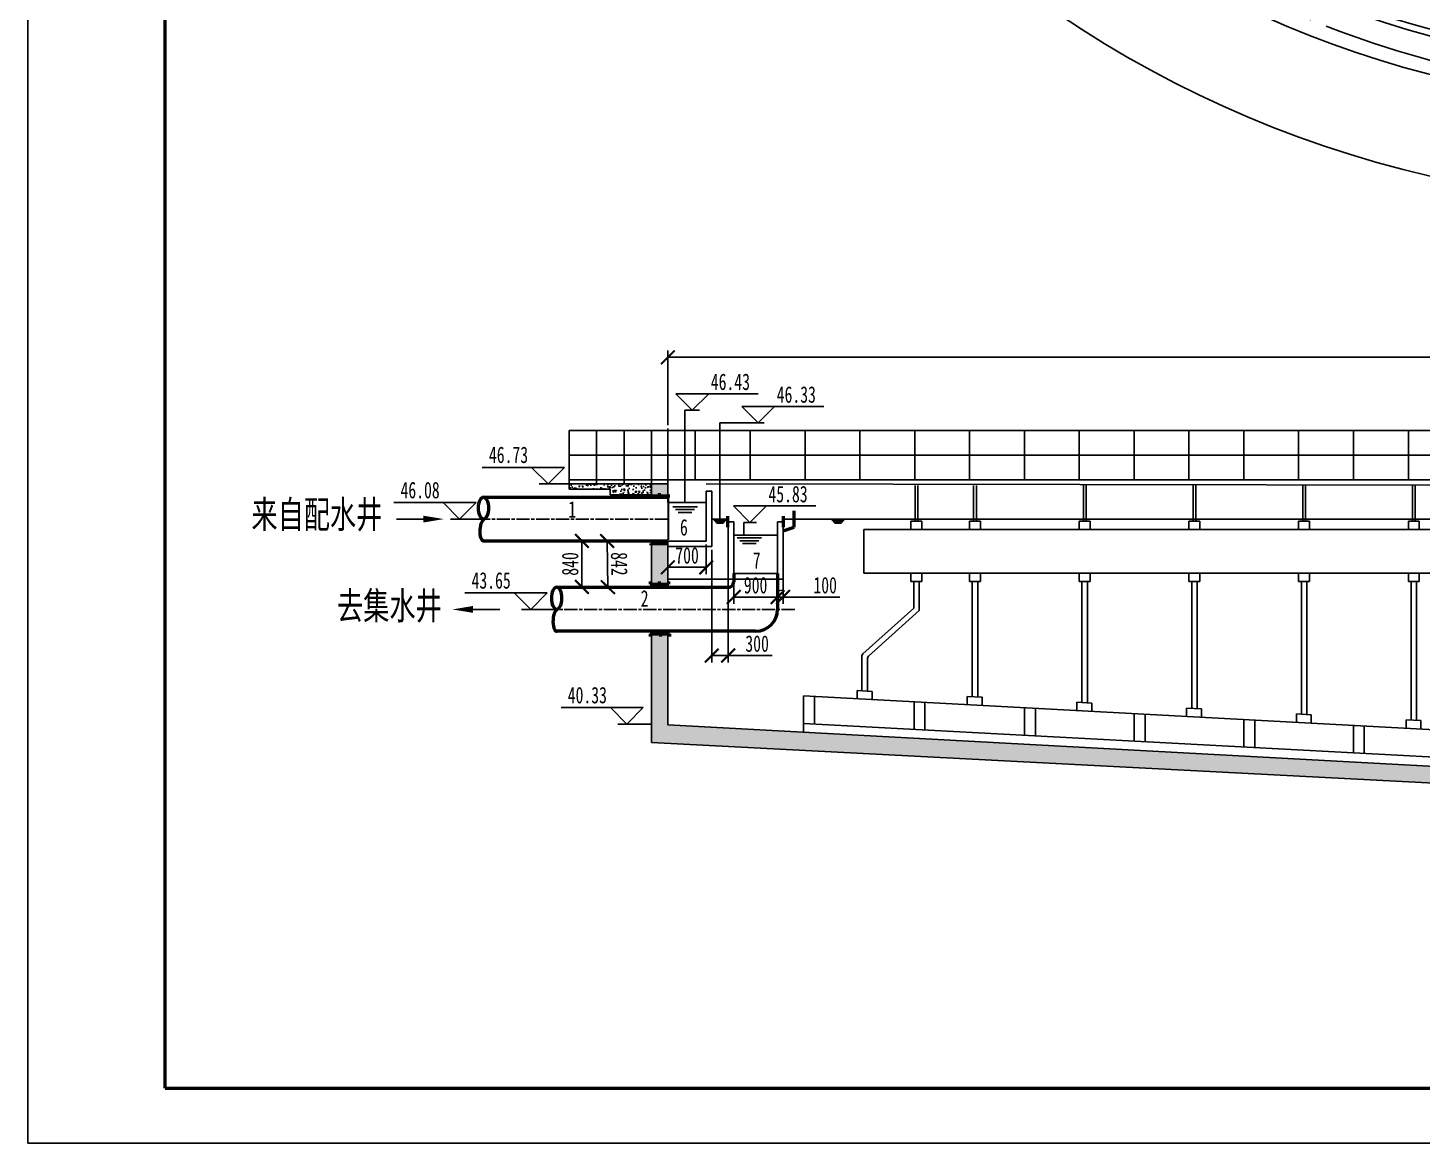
# Model space of a CAD drawing. Header units: millimetres. Extents: x -1157 to 5248, y -43968 to 1732.
# Drawn here: x 1814.1 to 2068.3, y 1127.6 to 1331 of the extents above; entities that cross this region are included whole.
import ezdxf

# ---------------------------------------------------------------- set-up
doc = ezdxf.new("R2010")
doc.units = ezdxf.units.MM
for name, pattern in [('ACAD_ISO02W100', [15, 12, -3]), ('ACAD_ISO04W100', [30, 24, -3, 0, -3]), ('ACAD_ISO08W100', [36, 24, -3, 6, -3])]:
    doc.linetypes.add(name, pattern=pattern)
for name, color, linetype in [('33333', 7, 'Continuous'), ('guani', 7, 'Continuous'), ('ZI', 7, 'Continuous'), ('中心线', 7, 'ACAD_ISO08W100'), ('字', 7, 'Continuous'), ('标注', 230, 'Continuous')]:
    doc.layers.add(name, color=color, linetype=linetype)
for name, color, linetype, lineweight in [('guan', 7, 'Continuous', 53), ('图层1', 7, 'Continuous', 53), ('污泥管线', 4, 'ACAD_ISO08W100', 30), ('浮渣挡板', 200, 'Continuous', 50), ('管道', 2, 'Continuous', 50), ('设备', 7, 'Continuous', 25)]:
    doc.layers.add(name, color=color, linetype=linetype, lineweight=lineweight)
doc.styles.add('3', font='simfang.ttf', dxfattribs={"width": 0.7, "height": 3})
doc.styles.add('4', font='simfang.ttf', dxfattribs={"width": 0.7, "height": 4})
doc.styles.get("Standard").update_dxf_attribs({"font": 'txt', "bigfont": 'gbcbig.shx'})
doc.dimstyles.new('nn ISO-25', dxfattribs={"dimtxt": 3, "dimasz": 2.5, "dimexe": 1.25, "dimexo": 0.625, "dimtad": 1, "dimdec": 0, "dimlfac": 100, "dimtxsty": '3', "dimblk": 'ARCHTICK', "dimcen": 2.5, "dimadec": 0, "dimazin": 0, "dimtfac": 1, "dimtdec": 0, "dimtmove": 0, "dimatfit": 3, "dimfxl": 1, "dimarcsym": 0})
pattern_1 = [(50, (1826.3767, 1136.146), (1.821847, -0.159391), [0.1905, -2.0955]), (355, (1826.3767, 1136.146), (-0.352428, 1.910566), [0.1524, -1.6764]), (100.451, (1826.5285, 1136.1327), (1.469425, 1.751167), [0.1619, -1.7809]), (46.1842, (1826.3767, 1136.654), (2.71079, -0.420423), [0.28575, -3.14325]), (96.6356, (1826.6026, 1136.619), (2.374042, 2.474256), [0.24285, -2.67135]), (351.184, (1826.3767, 1136.654), (2.374046, 2.47425), [0.2286, -2.5146]), (21, (1826.6307, 1136.527), (1.516149, -1.022655), [0.1905, -2.0955]), (326, (1826.6307, 1136.527), (0.61802, 1.84188), [0.1524, -1.6764]), (71.4514, (1826.757, 1136.4418), (2.134165, 0.819229), [0.1619, -1.7809]), (37.5, (1826.3767, 1136.146), (0.030886, 0.8455504), [0, -1.65608, 0, -1.7018, 0, -1.68275]), (7.5, (1826.3767, 1136.146), (0.6681966, 1.0018057), [0, -0.97028, 0, -1.61798, 0, -0.64135]), (327.5, (1825.8103, 1136.146), (1.355906, -0.0572874), [0, -0.635, 0, -1.9812, 0, -2.6289]), (317.5, (1825.5563, 1136.146), (1.481292, 0.254265), [0, -0.8255, 0, -1.31572, 0, -1.8669])]

# ---------------------------------------------------------------- blocks, each defined once
blk = doc.blocks.new('11')
for p, q in [((45917, 38225), (47417, 38225)), ((46217, 37925), (45917, 38225)), ((46217, 37925), (46517, 38225))]:
    blk.add_line(p, q)
blk = doc.blocks.new('_ArchTick')
at = {"color": 0, "linetype": 'ByBlock', "const_width": 0.15}
blk.add_lwpolyline([(-0.5, -0.5), (0.5, 0.5)], dxfattribs=at)
blk = doc.blocks.new('*D26')
at = {"layer": 'Defpoints', "color": 0, "ltscale": 0.1, "transparency": 16777216}
for p in [(2300.78, 1270.94), (1930.78, 1257.97), (2300.78, 1247.78)]:
    blk.add_point(p, dxfattribs=at)
at = {"layer": '标注', "color": 0, "lineweight": -2, "ltscale": 0.1, "transparency": 16777216}
for p, q in [((1930.78, 1258.59), (1930.78, 1272.19)), ((2300.78, 1248.4), (2300.78, 1272.19)), ((1930.78, 1270.94), (2300.78, 1270.94))]:
    blk.add_line(p, q, dxfattribs=at)
at = {"layer": '标注', "color": 0, "lineweight": -2, "ltscale": 0.1, "transparency": 16777216, "xscale": 2.5, "yscale": 2.5, "zscale": 2.5, "rotation": 180}
blk.add_blockref('_ArchTick', (1930.78, 1270.94), dxfattribs=at)
at = {"layer": '标注', "color": 0, "lineweight": -2, "ltscale": 0.1, "transparency": 16777216, "xscale": 2.5, "yscale": 2.5, "zscale": 2.5}
blk.add_blockref('_ArchTick', (2300.78, 1270.94), dxfattribs=at)
at = {"layer": '标注', "color": 0, "lineweight": -3, "ltscale": 0.1, "transparency": 16777216, "insert": (2115.78, 1273.08), "char_height": 3, "attachment_point": 5, "style": '3'}
blk.add_mtext('37000', dxfattribs=at)
blk = doc.blocks.new('*D27')
at = {"layer": 'Defpoints', "color": 0, "ltscale": 0.1, "transparency": 16777216}
for p in [(1930.78, 1237.44), (1937.78, 1237.44), (1937.78, 1232.64)]:
    blk.add_point(p, dxfattribs=at)
at = {"layer": '标注', "color": 0, "lineweight": -2, "ltscale": 0.1, "transparency": 16777216}
for p, q in [((1930.78, 1236.81), (1930.78, 1231.39)), ((1937.78, 1236.81), (1937.78, 1231.39)), ((1930.78, 1232.64), (1937.78, 1232.64))]:
    blk.add_line(p, q, dxfattribs=at)
at = {"layer": '标注', "color": 0, "lineweight": -2, "ltscale": 0.1, "transparency": 16777216, "xscale": 2.5, "yscale": 2.5, "zscale": 2.5, "rotation": 180}
blk.add_blockref('_ArchTick', (1930.78, 1232.64), dxfattribs=at)
at = {"layer": '标注', "color": 0, "lineweight": -2, "ltscale": 0.1, "transparency": 16777216, "xscale": 2.5, "yscale": 2.5, "zscale": 2.5}
blk.add_blockref('_ArchTick', (1937.78, 1232.64), dxfattribs=at)
at = {"layer": '标注', "color": 0, "lineweight": -3, "ltscale": 0.1, "transparency": 16777216, "insert": (1934.28, 1234.79), "char_height": 3, "attachment_point": 5, "style": '3'}
blk.add_mtext('700', dxfattribs=at)
blk = doc.blocks.new('*D28')
at = {"layer": 'Defpoints', "color": 0, "ltscale": 0.1, "transparency": 16777216}
for p in [(1942.78, 1231.49), (1950.78, 1231.49), (1950.78, 1227.22)]:
    blk.add_point(p, dxfattribs=at)
at = {"layer": '标注', "color": 0, "lineweight": -2, "ltscale": 0.1, "transparency": 16777216}
for p, q in [((1942.78, 1230.86), (1942.78, 1225.97)), ((1950.78, 1230.86), (1950.78, 1225.97)), ((1942.78, 1227.22), (1950.78, 1227.22))]:
    blk.add_line(p, q, dxfattribs=at)
at = {"layer": '标注', "color": 0, "lineweight": -2, "ltscale": 0.1, "transparency": 16777216, "xscale": 2.5, "yscale": 2.5, "zscale": 2.5, "rotation": 180}
blk.add_blockref('_ArchTick', (1942.78, 1227.22), dxfattribs=at)
at = {"layer": '标注', "color": 0, "lineweight": -2, "ltscale": 0.1, "transparency": 16777216, "xscale": 2.5, "yscale": 2.5, "zscale": 2.5}
blk.add_blockref('_ArchTick', (1950.78, 1227.22), dxfattribs=at)
at = {"layer": '标注', "color": 0, "lineweight": -3, "ltscale": 0.1, "transparency": 16777216, "insert": (1946.78, 1229.36), "char_height": 3, "attachment_point": 5, "style": '3'}
blk.add_mtext('900', dxfattribs=at)
blk = doc.blocks.new('*D29')
at = {"layer": 'Defpoints', "color": 0, "ltscale": 0.1, "transparency": 16777216}
for p in [(1938.78, 1236.44), (1941.78, 1236.44), (1941.78, 1216.56)]:
    blk.add_point(p, dxfattribs=at)
at = {"layer": '标注', "color": 0, "lineweight": -2, "ltscale": 0.1, "transparency": 16777216}
for p, q in [((1938.78, 1235.81), (1938.78, 1215.31)), ((1941.78, 1235.81), (1941.78, 1215.31)), ((1938.78, 1216.56), (1941.78, 1216.56)), ((1941.78, 1216.56), (1949.81, 1216.56))]:
    blk.add_line(p, q, dxfattribs=at)
at = {"layer": '标注', "color": 0, "lineweight": -2, "ltscale": 0.1, "transparency": 16777216, "xscale": 2.5, "yscale": 2.5, "zscale": 2.5, "rotation": 180}
blk.add_blockref('_ArchTick', (1938.78, 1216.56), dxfattribs=at)
at = {"layer": '标注', "color": 0, "lineweight": -2, "ltscale": 0.1, "transparency": 16777216, "xscale": 2.5, "yscale": 2.5, "zscale": 2.5}
blk.add_blockref('_ArchTick', (1941.78, 1216.56), dxfattribs=at)
at = {"layer": '标注', "color": 0, "lineweight": -3, "ltscale": 0.1, "transparency": 16777216, "insert": (1947.05, 1218.71), "char_height": 3, "attachment_point": 5, "style": '3'}
blk.add_mtext('300', dxfattribs=at)
blk = doc.blocks.new('*D30')
at = {"layer": 'Defpoints', "color": 0, "ltscale": 0.1, "transparency": 16777216}
for p in [(1950.78, 1230.49), (1951.78, 1230.49), (1951.78, 1227.22)]:
    blk.add_point(p, dxfattribs=at)
at = {"layer": '标注', "color": 0, "lineweight": -2, "ltscale": 0.1, "transparency": 16777216}
for p, q in [((1950.78, 1229.86), (1950.78, 1225.97)), ((1951.78, 1229.86), (1951.78, 1225.97)), ((1950.78, 1227.22), (1948.28, 1227.22)), ((1950.78, 1227.22), (1951.78, 1227.22)), ((1951.78, 1227.22), (1962.14, 1227.22))]:
    blk.add_line(p, q, dxfattribs=at)
at = {"layer": '标注', "color": 0, "lineweight": -2, "ltscale": 0.1, "transparency": 16777216, "xscale": 2.5, "yscale": 2.5, "zscale": 2.5}
blk.add_blockref('_ArchTick', (1950.78, 1227.22), dxfattribs=at)
at = {"layer": '标注', "color": 0, "lineweight": -2, "ltscale": 0.1, "transparency": 16777216, "xscale": 2.5, "yscale": 2.5, "zscale": 2.5, "rotation": 180}
blk.add_blockref('_ArchTick', (1951.78, 1227.22), dxfattribs=at)
at = {"layer": '标注', "color": 0, "lineweight": -3, "ltscale": 0.1, "transparency": 16777216, "insert": (1959.46, 1229.36), "char_height": 3, "attachment_point": 5, "style": '3'}
blk.add_mtext('100', dxfattribs=at)
blk = doc.blocks.new('*D52')
at = {"color": 0, "lineweight": -2, "ltscale": 0.1, "transparency": 16777216}
for p, q in [((1920.84, 1237.45), (1918.45, 1237.42)), ((1919.7, 1237.44), (1919.84, 1229.02)), ((1920.97, 1229.04), (1918.59, 1229))]:
    blk.add_line(p, q, dxfattribs=at)
at = {"layer": 'Defpoints', "color": 0, "ltscale": 0.1, "transparency": 16777216}
for p in [(1921.46, 1237.46), (1919.84, 1229.02), (1921.6, 1229.05)]:
    blk.add_point(p, dxfattribs=at)
at = {"color": 0, "lineweight": -2, "ltscale": 0.1, "transparency": 16777216, "xscale": 2.5, "yscale": 2.5, "zscale": 2.5}
for p, rotation in [((1919.7, 1237.44), 90.92401077687641), ((1919.84, 1229.02), 270.9240107768764)]:
    blk.add_blockref('_ArchTick', p, dxfattribs=dict(at, rotation=rotation))
at = {"color": 0, "ltscale": 0.1, "transparency": 16777216, "insert": (1921.91, 1233.26), "char_height": 3, "attachment_point": 5, "rotation": 270.924, "style": '3'}
blk.add_mtext('842', dxfattribs=at)
blk = doc.blocks.new('*D53')
at = {"color": 0, "lineweight": -2, "ltscale": 0.1, "transparency": 16777216}
for p, q in [((1914.86, 1237.46), (1913.86, 1237.46)), ((1915.11, 1237.46), (1915.11, 1229.05)), ((1914.86, 1229.05), (1913.86, 1229.05))]:
    blk.add_line(p, q, dxfattribs=at)
at = {"layer": 'Defpoints', "color": 0, "ltscale": 0.1, "transparency": 16777216}
for p in [(1915.49, 1237.46), (1915.11, 1229.05), (1915.49, 1229.05)]:
    blk.add_point(p, dxfattribs=at)
at = {"color": 0, "lineweight": -2, "ltscale": 0.1, "transparency": 16777216, "xscale": 2.5, "yscale": 2.5, "zscale": 2.5}
for p, rotation in [((1915.11, 1237.46), 90), ((1915.11, 1229.05), 270)]:
    blk.add_blockref('_ArchTick', p, dxfattribs=dict(at, rotation=rotation))
at = {"color": 0, "ltscale": 0.1, "transparency": 16777216, "insert": (1912.97, 1233.25), "char_height": 3, "attachment_point": 5, "rotation": 90, "style": '3'}
blk.add_mtext('840', dxfattribs=at)

msp = doc.modelspace()

# ---------------------------------------------------------------- hatches: boundary and pattern name
at = {"lineweight": -3, "ltscale": 0.1}
h = msp.add_hatch(dxfattribs=at)
h.set_pattern_fill('AR-CONC', color=256, scale=0.01, style=0)
h.set_pattern_definition(pattern_1)
h.paths.add_polyline_path([(1927.78408, 1245.86461), (1927.78408, 1247.86461), (1912.78408, 1247.86461), (1912.78408, 1246.86461), (1920.28408, 1246.86461), (1920.28408, 1245.86461)])
at = {"ltscale": 0.1}
h = msp.add_hatch(dxfattribs=at)
h.set_pattern_fill('AR-CONC', color=256, scale=0.01, style=0)
h.set_pattern_definition(pattern_1)
h.paths.add_polyline_path([(1930.78408, 1247.86461), (1927.78408, 1247.86461), (1927.78408, 1245.67202), (1930.78408, 1245.67202)])
h.paths.add_polyline_path([(1930.78408, 1233.65504), (1930.78408, 1236.95218), (1927.78408, 1236.95218), (1927.78408, 1229.56024), (1930.78408, 1229.56024)])
h.paths.add_polyline_path([(1930.78408, 1220.50285), (1927.78408, 1220.50285), (1927.78408, 1200.67316), (2101.88013, 1191.6595), (2104.82175, 1185.98306), (2108.28408, 1185.98306), (2107.78408, 1187.05064), (2107.78408, 1218.84504), (2107.78408, 1225.83032), (2104.78408, 1225.83032), (2104.78408, 1193.45612), (2104.28408, 1194.5237), (1930.78928, 1203.88331)])

# ---------------------------------------------------------------- linework, layer by layer
at = {"lineweight": -3}
msp.add_line((1814.10078, 1731.63614), (1814.10078, 1127.63614), dxfattribs=at)
at = {"lineweight": 50}
msp.add_line((1839.10078, 1137.63614), (1839.10078, 1721.63614), dxfattribs=at)
for p, q in [((1912.78408, 1257.56827), (2115.78408, 1257.56827)), ((1930.78408, 1248.56827), (1930.78408, 1257.56827)), ((1935.78408, 1257.56827), (1935.78408, 1248.56827)), ((1945.78408, 1257.56827), (1945.78408, 1248.56827)), ((1955.78408, 1257.56827), (1955.78408, 1248.56827)), ((1965.78408, 1257.56827), (1965.78408, 1248.56827)), ((1975.78408, 1257.56827), (1975.78408, 1248.56827)), ((1985.78408, 1257.56827), (1985.78408, 1248.56827)), ((1995.78408, 1257.56827), (1995.78408, 1248.56827)), ((2005.78408, 1257.56827), (2005.78408, 1248.56827)), ((2015.78408, 1257.56827), (2015.78408, 1248.56827)), ((2025.78408, 1257.56827), (2025.78408, 1248.56827)), ((2035.78408, 1257.56827), (2035.78408, 1248.56827)), ((2045.78408, 1257.56827), (2045.78408, 1248.56827)), ((2055.78408, 1257.56827), (2055.78408, 1248.56827)), ((2065.78408, 1257.56827), (2065.78408, 1248.56827)), ((1912.78408, 1253.06397), (2105.78408, 1253.06397)), ((1930.78408, 1246.00958), (1930.78408, 1246.34504)), ((1937.78408, 1247.86461), (2104.28408, 1247.57504)), ((1975.84675, 1247.55504), (1975.84675, 1241.05504)), ((1976.34675, 1247.55504), (1976.34675, 1241.05504)), ((1986.53408, 1247.55504), (1986.53408, 1241.05504)), ((1987.03408, 1247.55504), (1987.03408, 1241.05504)), ((2006.53408, 1247.55504), (2006.53408, 1241.05504)), ((2007.03408, 1247.55504), (2007.03408, 1241.05504)), ((2026.53408, 1247.55504), (2026.53408, 1241.05504)), ((2027.03408, 1247.55504), (2027.03408, 1241.05504)), ((2046.53408, 1247.55504), (2046.53408, 1241.05504)), ((2047.03408, 1247.55504), (2047.03408, 1241.05504)), ((2066.53408, 1247.55504), (2066.53408, 1241.05504)), ((2067.03408, 1247.55504), (2067.03408, 1241.05504)), ((1975.09675, 1241.05504), (1977.09675, 1241.05504)), ((1975.09675, 1241.05504), (1975.09675, 1239.55504)), ((1977.09675, 1241.05504), (1977.09675, 1239.55504)), ((1987.78408, 1241.05504), (1985.78408, 1241.05504)), ((1985.78408, 1241.05504), (1985.78408, 1239.55504)), ((1987.78408, 1241.05504), (1987.78408, 1239.55504)), ((2005.78408, 1241.05504), (2007.78408, 1241.05504)), ((2005.78408, 1241.05504), (2005.78408, 1239.55504)), ((2007.78408, 1241.05504), (2007.78408, 1239.55504)), ((2025.78408, 1241.05504), (2027.78408, 1241.05504)), ((2025.78408, 1241.05504), (2025.78408, 1239.55504)), ((2027.78408, 1241.05504), (2027.78408, 1239.55504)), ((2045.78408, 1241.05504), (2047.78408, 1241.05504)), ((2045.78408, 1241.05504), (2045.78408, 1239.55504)), ((2047.78408, 1241.05504), (2047.78408, 1239.55504)), ((2065.78408, 1241.05504), (2065.78408, 1239.55504)), ((2065.78408, 1241.05504), (2067.78408, 1241.05504)), ((2067.78408, 1241.05504), (2067.78408, 1239.55504)), ((1966.51389, 1239.55504), (2104.28408, 1239.55504)), ((1966.51389, 1239.55504), (1966.51389, 1231.55504)), ((1930.78408, 1233.65504), (1930.78408, 1236.95218)), ((1930.78408, 1233.34504), (1930.78408, 1230.34504)), ((2104.28408, 1231.55504), (1966.51389, 1231.55504)), ((1975.09675, 1230.05504), (1975.09675, 1231.55504)), ((1977.09675, 1230.05504), (1977.09675, 1231.55504)), ((1985.78408, 1230.05504), (1985.78408, 1231.55504)), ((1987.78408, 1230.05504), (1987.78408, 1231.55504)), ((2005.78408, 1230.05504), (2005.78408, 1231.55504)), ((2007.78408, 1230.05504), (2007.78408, 1231.55504)), ((2025.78408, 1230.05504), (2025.78408, 1231.55504)), ((2027.78408, 1230.05504), (2027.78408, 1231.55504)), ((2045.78408, 1230.05504), (2045.78408, 1231.55504)), ((2047.78408, 1230.05504), (2047.78408, 1231.55504)), ((2065.78408, 1230.05504), (2065.78408, 1231.55504)), ((2067.78408, 1230.05504), (2067.78408, 1231.55504)), ((1977.09675, 1230.05504), (1975.09675, 1230.05504)), ((1975.59675, 1230.05504), (1975.59675, 1225.21355)), ((1976.59675, 1230.05504), (1976.59675, 1224.76867)), ((1987.78408, 1230.05504), (1985.78408, 1230.05504)), ((1986.28408, 1230.05504), (1986.28408, 1209.04541)), ((1987.28408, 1230.05504), (1987.28408, 1208.98406)), ((2005.78408, 1230.05504), (2007.78408, 1230.05504)), ((2006.28408, 1230.05504), (2006.28408, 1207.98181)), ((2007.28408, 1230.05504), (2007.28408, 1207.92046)), ((2025.78408, 1230.05504), (2027.78408, 1230.05504)), ((2026.28408, 1230.05504), (2026.28408, 1206.91821)), ((2027.28408, 1230.05504), (2027.28408, 1206.85686)), ((2045.78408, 1230.05504), (2047.78408, 1230.05504)), ((2046.28408, 1230.05504), (2046.28408, 1205.86462)), ((2047.28408, 1230.05504), (2047.28408, 1205.80327)), ((2065.78408, 1230.05504), (2067.78408, 1230.05504)), ((2066.28408, 1230.05504), (2066.28408, 1204.79102)), ((2067.28408, 1230.05504), (2067.28408, 1204.72967)), ((1975.59675, 1225.21355), (1966.33599, 1216.86526)), ((1976.59675, 1224.76867), (1967.33599, 1216.42039)), ((1966.17077, 1210.11554), (1966.17077, 1216.4937)), ((1966.33599, 1216.86526), (1966.32742, 1216.85716)), ((1967.17077, 1210.05418), (1967.17077, 1216.04901)), ((1965.31663, 1210.16794), (1965.31663, 1208.65822)), ((1968.02491, 1210.00043), (1968.02491, 1208.49071)), ((1955.53651, 1209.18322), (1955.53651, 1204.17715)), ((1975.66029, 1208.10297), (1975.66029, 1203.0969)), ((1985.36804, 1209.10161), (1985.36804, 1207.58186)), ((1988.07633, 1208.93545), (1988.07633, 1207.44833)), ((2005.36804, 1208.03801), (2005.36804, 1206.50826)), ((2008.07633, 1207.87185), (2008.07633, 1206.37473)), ((1995.78408, 1207.02273), (1995.78408, 1202.01666)), ((2015.78408, 1205.94913), (2015.78408, 1200.94305)), ((2025.36804, 1206.97441), (2025.36804, 1205.43466)), ((2028.07633, 1206.80825), (2028.07633, 1205.30113)), ((2045.36804, 1205.92082), (2045.36804, 1204.36106)), ((2048.07633, 1205.75466), (2048.07633, 1204.23753)), ((2035.78408, 1204.87553), (2035.78408, 1199.86945)), ((2055.7643, 1203.80299), (2055.7643, 1198.79691)), ((2065.36804, 1204.84722), (2065.36804, 1203.28746)), ((2068.07633, 1204.68106), (2068.07633, 1203.15393)), ((1814.10078, 1127.63614), (2655.10078, 1127.63614))]:
    msp.add_line(p, q)
at = {"lineweight": -3, "ltscale": 0.1}
for p, q in [((1912.78408, 1248.56827), (2105.78408, 1248.56827)), ((1937.78408, 1237.43503), (1937.78408, 1246.51425)), ((1938.78408, 1246.51425), (1938.78408, 1236.43503)), ((1930.78408, 1244.43503), (1937.78408, 1244.43503)), ((1931.67638, 1243.65638), (1936.1658, 1243.65638)), ((1931.67638, 1243.65638), (1936.1658, 1243.65638)), ((1931.67638, 1243.65638), (1936.1658, 1243.65638)), ((1932.17638, 1243.15638), (1935.6658, 1243.15638)), ((1937.78408, 1244.43503), (1937.78408, 1241.44474)), ((1937.78408, 1244.43503), (1937.78408, 1241.43503)), ((1937.78408, 1244.43503), (1937.78408, 1237.43503)), ((1932.67638, 1242.65638), (1935.1658, 1242.65638)), ((1938.78408, 1241.43503), (1941.68408, 1241.43503)), ((1938.78408, 1241.43503), (1938.78408, 1238.43503)), ((1939.17691, 1241.16904), (1941.42162, 1241.16904)), ((1939.17691, 1241.16904), (1941.42162, 1241.16904)), ((1939.17691, 1241.16904), (1941.42162, 1241.16904)), ((1939.42691, 1240.91904), (1941.17162, 1240.91904)), ((1939.67691, 1240.66904), (1940.92162, 1240.66904)), ((1941.78408, 1240.94474), (1941.78408, 1230.48569)), ((1942.78408, 1240.94474), (1941.78408, 1240.94474)), ((1942.78408, 1240.94474), (1942.78408, 1231.48569)), ((1950.78408, 1231.48569), (1950.78408, 1240.94474)), ((1950.78408, 1240.94474), (1951.78408, 1240.94474)), ((1951.78408, 1230.48569), (1951.78408, 1240.94474)), ((1962.92193, 1241.16904), (1960.67722, 1241.16904)), ((1962.92193, 1241.16904), (1960.67722, 1241.16904)), ((1962.92193, 1241.16904), (1960.67722, 1241.16904)), ((1962.92193, 1241.16904), (1960.67722, 1241.16904)), ((1962.92193, 1241.16904), (1960.67722, 1241.16904)), ((1962.92193, 1241.16904), (1960.67722, 1241.16904)), ((1962.67193, 1240.91904), (1960.92722, 1240.91904)), ((1962.67193, 1240.91904), (1960.92722, 1240.91904)), ((1962.42193, 1240.66904), (1961.17722, 1240.66904)), ((1962.42193, 1240.66904), (1961.17722, 1240.66904)), ((1942.78408, 1238.48569), (1950.78408, 1238.48569)), ((1943.39081, 1237.98569), (1947.88023, 1237.98569)), ((1943.39081, 1237.98569), (1947.88023, 1237.98569)), ((1943.39081, 1237.98569), (1947.88023, 1237.98569)), ((1937.78408, 1237.43503), (1930.78408, 1237.43503)), ((1938.78408, 1236.43503), (1930.78408, 1236.43503)), ((1943.89081, 1237.48569), (1947.38023, 1237.48569)), ((1944.39081, 1236.98569), (1946.88023, 1236.98569)), ((1951.78408, 1230.48569), (1930.78408, 1230.48569)), ((1941.78408, 1230.48569), (1951.78408, 1230.48569)), ((1942.78408, 1231.48569), (1950.78408, 1231.48569)), ((1951.78408, 1230.48569), (1951.78408, 1228.48569)), ((1951.78408, 1228.48569), (1950.78408, 1228.36875)), ((1927.78408, 1220.50285), (1927.78408, 1200.67316)), ((1930.78408, 1220.50285), (1930.78928, 1203.88331))]:
    msp.add_line(p, q, dxfattribs=at)
at = {"ltscale": 0.1}
for p, q in [((1930.78408, 1245.43503), (1930.78408, 1244.43503)), ((1951.87376, 1241.43503), (2279.69439, 1241.43503)), ((1930.78408, 1237.43503), (1930.78408, 1236.95218))]:
    msp.add_line(p, q, dxfattribs=at)
at = {"lineweight": 25, "ltscale": 100}
for p, q in [((1881.27919, 1241.43503), (1886.17919, 1241.43503)), ((1900.14144, 1224.9595), (1895.24144, 1224.9595))]:
    msp.add_line(p, q, dxfattribs=at)
at = {"linetype": 'ACAD_ISO02W100', "ltscale": 10}
for p, q in [((1957.53651, 1209.08965), (1957.53651, 1204.07854)), ((1977.66029, 1208.00436), (1977.66029, 1202.99325)), ((1997.78408, 1206.92916), (1997.78408, 1201.91804)), ((2017.78408, 1205.85052), (2017.78408, 1200.84444)), ((2037.78408, 1204.77692), (2037.78408, 1199.77084)), ((2057.75945, 1203.70735), (2057.75945, 1198.69854))]:
    msp.add_line(p, q, dxfattribs=at)
at = {"lineweight": -3}
for radius in [203, 185, 177, 177]:
    msp.add_circle((2115.59456, 1501.78298), radius, dxfattribs=at)
at = {"ltscale": 0.1}
msp.add_circle((2115.54967, 1501.78298), 173.97557, dxfattribs=at)
at = {"lineweight": -3, "ltscale": 0.1}
msp.add_circle((2115.54967, 1501.78298), 172.97556, dxfattribs=at)
at = {"linetype": 'ByBlock', "lineweight": -3}
msp.add_arc((2115.91594, 1501.47891), 177.99815, 226.7535979, 223.2108733, dxfattribs=at)
at = {"lineweight": -3}
for radius, start, end in [(174, 242.9520649, 237.022269), (173, 242.9691458, 237.0050428)]:
    msp.add_arc((2115.59456, 1501.78298), radius, start, end, dxfattribs=at)
for centre, start in [((1966.67077, 1216.4937), 133.370292), ((1967.67077, 1216.04901), 132.0336504)]:
    msp.add_arc(centre, 0.5, start, 180)
at = {"layer": '33333', "lineweight": 25, "ltscale": 100}
for points in [[(1886.17919, 1241.43503, 1.25, 0, 0), (1889.92919, 1241.43503, 0, 0, 0)], [(1895.24144, 1224.9595, 1.25, 0, 0), (1891.49144, 1224.9595, 0, 0, 0)]]:
    msp.add_lwpolyline(points, format="xyseb", dxfattribs=at)
at = {"layer": 'guan', "ltscale": 0.1}
for p, q in [((1941.68408, 1239.94474), (1941.68408, 1241.94474)), ((1951.87376, 1239.94474), (1951.87376, 1241.94474))]:
    msp.add_line(p, q, dxfattribs=at)
at = {"layer": 'guan', "lineweight": -3, "ltscale": 0.1}
msp.add_line((1941.68408, 1240.94474), (1941.68408, 1239.94474), dxfattribs=at)
at = {"layer": 'guani', "linetype": 'ACAD_ISO02W100'}
for p, q in [((1917.78408, 1257.56827), (1917.78408, 1247.86461)), ((1922.78408, 1257.56827), (1922.78408, 1247.86461)), ((1927.78408, 1257.56827), (1927.78408, 1247.86461))]:
    msp.add_line(p, q, dxfattribs=at)
at = {"layer": 'guani'}
for p, q in [((1927.78408, 1255.96595), (1927.78408, 1245.67202)), ((1930.78408, 1257.96595), (1930.78408, 1245.67202)), ((1927.78408, 1247.86461), (1912.78408, 1247.86461)), ((1912.78408, 1247.86461), (1912.78408, 1246.86461)), ((1912.78408, 1246.86461), (1920.28408, 1246.86461)), ((1920.28408, 1246.86461), (1920.28408, 1245.86461)), ((1920.28408, 1245.86461), (1927.78408, 1245.86461)), ((1927.78408, 1246.00958), (1927.78408, 1247.86461)), ((1927.78408, 1247.86461), (1930.78408, 1247.86461)), ((1927.78408, 1236.95218), (1927.78408, 1229.56024)), ((1930.78408, 1236.95218), (1930.78408, 1233.65504)), ((1930.78408, 1233.65504), (1930.78408, 1229.56024)), ((1930.78408, 1233.34504), (1930.78408, 1230.34504)), ((1927.78408, 1220.50285), (1927.78408, 1206.76133)), ((1930.78408, 1220.50285), (1930.78408, 1207.11032))]:
    msp.add_line(p, q, dxfattribs=at)
at = {"layer": 'ZI'}
for p, q in [((1912.78408, 1257.56827), (1912.78408, 1247.86461)), ((1965.31663, 1210.16794), (1968.02491, 1210.00178)), ((2099.78408, 1201.44), (1955.53651, 1209.18322)), ((1985.36804, 1209.10161), (1988.07633, 1208.93545)), ((2005.36804, 1208.03801), (2008.07633, 1207.87185)), ((2025.36804, 1206.97441), (2028.07633, 1206.80825)), ((2045.36804, 1205.92082), (2048.07633, 1205.75466)), ((2104.28408, 1194.5237), (1930.78928, 1203.88331)), ((2099.78408, 1196.43393), (1955.53651, 1204.17715)), ((1955.53651, 1204.17715), (1955.53651, 1202.54826)), ((2065.36804, 1204.84722), (2068.07633, 1204.68106)), ((2101.88013, 1191.6595), (1927.78408, 1200.67316))]:
    msp.add_line(p, q, dxfattribs=at)
at = {"layer": '中心线', "lineweight": -3, "ltscale": 0.1}
for p, q in [((1937.78408, 1246.51425), (1938.78408, 1246.51425)), ((1930.78408, 1241.43503), (1897.29506, 1241.43503)), ((1953.90444, 1224.9595), (1908.6882, 1224.9595))]:
    msp.add_line(p, q, dxfattribs=at)
at = {"layer": '中心线', "lineweight": -3}
msp.add_arc((2117.09481, 1500.35672), 181.50919, 225.867102, 225.5566408, dxfattribs=at)
at = {"layer": '图层1'}
msp.add_line((1839.10078, 1137.63614), (2645.10078, 1137.63614), dxfattribs=at)
at = {"layer": '标注', "lineweight": -3, "ltscale": 0.1}
for p, q in [((1936.54311, 1261.3042), (1933.86695, 1261.3042)), ((1933.86695, 1261.3042), (1933.86695, 1244.43503)), ((1946.49034, 1258.98403), (1940.28408, 1258.98403)), ((1940.28408, 1258.98403), (1940.28408, 1241.43503)), ((1948.35861, 1258.98403), (1946.49034, 1258.98403)), ((1907.29177, 1247.86461), (1912.78408, 1247.86461)), ((1891.17014, 1241.43503), (1897.29506, 1241.43503)), ((1946.9376, 1240.82155), (1944.64764, 1240.82155)), ((1944.64764, 1240.82155), (1944.64764, 1238.48569)), ((1904.12106, 1224.9595), (1910.24598, 1224.9595)), ((1921.65915, 1204.04543), (1927.78408, 1204.04543))]:
    msp.add_line(p, q, dxfattribs=at)
at = {"layer": '污泥管线'}
msp.add_line((1930.8579, 1245.59972), (1930.8579, 1237.62912), dxfattribs=at)
at = {"layer": '浮渣挡板', "ltscale": 0.1}
for p, q in [((1953.78408, 1239.93503), (1953.78408, 1242.93503)), ((1951.78408, 1239.31474), (1953.78408, 1239.93503))]:
    msp.add_line(p, q, dxfattribs=at)
at = {"layer": '管道', "ltscale": 0.1}
for p, q in [((1927.59428, 1245.86461), (1927.59428, 1245.67202)), ((1927.59428, 1245.67202), (1931.15414, 1245.67202)), ((1929.28408, 1245.67202), (1929.28408, 1246.16108)), ((1930.78408, 1245.42749), (1930.78408, 1245.91655)), ((1897.29506, 1245.43503), (1930.78408, 1245.43503)), ((1930.78408, 1237.43503), (1897.29506, 1237.43503)), ((1927.68396, 1236.95218), (1930.78408, 1236.95218)), ((1927.68396, 1236.95218), (1927.68396, 1236.70218)), ((1929.34472, 1236.95218), (1929.34472, 1236.70218)), ((1942.78408, 1231.48569), (1942.78408, 1229.98569)), ((1950.78408, 1231.48569), (1950.78408, 1224.98569)), ((1941.78408, 1228.98569), (1910.46406, 1228.98569)), ((1927.54062, 1230.06024), (1927.54062, 1229.56024)), ((1927.54062, 1229.56024), (1930.95936, 1229.56024)), ((1929.24999, 1229.56024), (1929.24999, 1230.06024)), ((1930.95936, 1229.56024), (1930.95936, 1230.06024)), ((1943.78408, 1220.98569), (1910.46406, 1220.98569)), ((1927.56614, 1220.50285), (1931.10113, 1220.50285)), ((1927.56614, 1220.50285), (1927.56614, 1220.00285)), ((1929.4426, 1220.50285), (1929.4426, 1220.00285)), ((1931.10113, 1220.50285), (1931.10113, 1220.00285)), ((1946.78408, 1220.98569), (1943.78408, 1220.98569))]:
    msp.add_line(p, q, dxfattribs=at)
at = {"layer": '管道', "lineweight": -3, "ltscale": 0.1}
for p, q in [((1927.78408, 1220.50285), (1930.78408, 1220.50285)), ((1946.78408, 1220.98569), (1944.72223, 1220.98569))]:
    msp.add_line(p, q, dxfattribs=at)
at = {"layer": '管道', "ltscale": 0.1}
for centre, radius in [((1941.78408, 1229.98569), 1), ((1946.78408, 1224.98569), 4)]:
    msp.add_arc(centre, radius, 270, 0, dxfattribs=at)
at = {"layer": '管道', "ltscale": 0.1, "extrusion": (0, 0, -1)}
for centre in [(1897.16848, 1243.44557), (1910.51222, 1227.00773)]:
    msp.add_ellipse(centre, major_axis=(0, 1.98582), ratio=0.486801102, dxfattribs=at)
for centre in [(1897.28285, 1239.41752), (1910.62659, 1222.97968)]:
    msp.add_ellipse(centre, major_axis=(0.09813, 2.02434), ratio=0.359091557, start_param=2.967320824, end_param=6.108913477, dxfattribs=at)

# ---------------------------------------------------------------- block references
at = {"layer": '标注', "yscale": 0.00999999999476131, "zscale": 0.01}
for p, xscale in [((1473.05812, 882.0531), 0.00999999999476131), ((1485.07559, 879.73293), 0.00999999999476131), ((2371.10823, 868.6135), -0.00999999999476131), ((2354.9866, 862.18393), -0.00999999999476131), ((1483.56855, 861.57045), 0.00999999999476131), ((2367.93752, 845.7084), -0.00999999999476131), ((2385.47562, 824.79433), -0.00999999999476131)]:
    msp.add_blockref('11', p, dxfattribs=dict(at, xscale=xscale))

# ---------------------------------------------------------------- texts
at = {"layer": '字', "ltscale": 100, "char_height": 3, "width": 80.9030303, "attachment_point": 1, "style": '3'}
for s, insert in [('    1', (1906.91511, 1244.70333)), ('    6', (1927.26981, 1241.43856)), ('    7', (1940.54979, 1235.38611)), ('    2', (1920.11897, 1228.46527))]:
    msp.add_mtext(s, dxfattribs=dict(at, insert=insert))
at = {"layer": '标注', "char_height": 3, "width": 85.5555556, "attachment_point": 1, "style": '3'}
for s, insert in [('46.43', (1938.61089, 1267.97637)), ('46.33', (1950.62837, 1265.6562)), ('46.08', (1882.03872, 1248.22743)), ('45.83', (1949.12133, 1247.49372)), ('43.65', (1894.98964, 1231.7519)), ('40.33', (1912.52774, 1210.83783))]:
    msp.add_mtext(s, dxfattribs=dict(at, insert=insert))
at = {"layer": '标注', "insert": (1898.16035, 1254.657), "char_height": 3, "width": 85.5555556, "attachment_point": 1}
msp.add_mtext('{\\fFangSong_GB2312|b0|i0|c134|p49;\\W0.7;46.73}', dxfattribs=at)
at = {"layer": '设备', "linetype": 'ACAD_ISO04W100', "char_height": 5, "attachment_point": 1, "style": '4'}
for s, insert, width in [('{\\fFangSong_GB2312|b0|i0|c134|p49;来自配水井}', (1854.8515, 1244.7836), 25.506505), ('{\\fFangSong_GB2312|b0|i0|c134|p49;去集水井}', (1870.46094, 1228.12251), 36.2973144)]:
    msp.add_mtext(s, dxfattribs=dict(at, insert=insert, width=width))

# ---------------------------------------------------------------- dimensions: what is measured, and where the dimension line sits
at = {"ltscale": 0.1}
for p1, p2, distance, picture, middle in [((1915.48895, 1237.45509), (1915.48895, 1229.05355), -0.37964, '*D53', (1912.96717, 1233.25432)), ((1921.46198, 1237.46467), (1921.59776, 1229.04568), -1.76077, '*D52', (1921.91119, 1233.26133))]:
    dim = msp.add_aligned_dim(p1=p1, p2=p2, distance=distance, dimstyle='nn ISO-25', dxfattribs=at)
    dim.commit()
    dim.dimension.update_dxf_attribs({"geometry": picture, "text_midpoint": middle})
at = {"layer": '标注', "lineweight": -3, "ltscale": 0.1}
for base, p1, p2, text, picture, middle in [((2300.78408, 1270.94214), (1930.78408, 1257.96595), (2300.78408, 1247.77827), '37000', '*D26', (2115.78408, 1273.08428)), ((1950.78408, 1227.2185), (1942.78408, 1231.48569), (1950.78408, 1231.48569), '900', '*D28', (1946.78408, 1229.36064))]:
    dim = msp.add_linear_dim(base=base, p1=p1, p2=p2, text=text, dimstyle='nn ISO-25', dxfattribs=at)
    dim.commit()
    dim.dimension.update_dxf_attribs({"geometry": picture, "text_midpoint": middle})
for base, p1, p2, picture, middle in [((1937.78408, 1232.64481), (1930.78408, 1237.43503), (1937.78408, 1237.43503), '*D27', (1934.28408, 1234.78695)), ((1941.78408, 1216.56473), (1938.78408, 1236.43503), (1941.78408, 1236.43503), '*D29', (1947.04508, 1218.70687)), ((1951.78408, 1227.2185), (1950.78408, 1230.48569), (1951.78408, 1230.48569), '*D30', (1959.46108, 1229.36064))]:
    dim = msp.add_linear_dim(base=base, p1=p1, p2=p2, dimstyle='nn ISO-25', dxfattribs=at)
    dim.commit()
    dim.dimension.update_dxf_attribs({"geometry": picture, "text_midpoint": middle})

doc.saveas('drawing.dxf')
